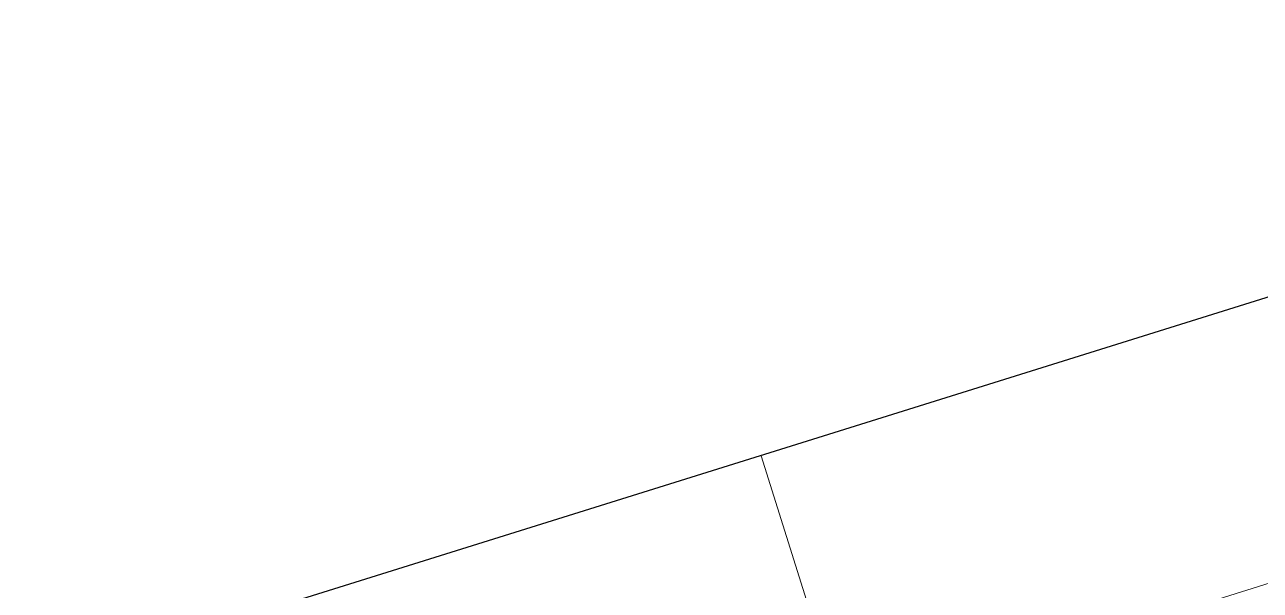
# Model space of a CAD drawing. Header units: metres. Extents: x 535494 to 535891, y 1837335 to 1837611.
# Drawn here: x 535713.565 to 535716.945, y 1837507.002 to 1837508.55 of the extents above; entities that cross this region are included whole.
import ezdxf

# ---------------------------------------------------------------- set-up
doc = ezdxf.new("R2010")
doc.units = ezdxf.units.M
doc.header["$MEASUREMENT"] = 0
for name, color, linetype, lineweight in [('Level 38', 1, 'Continuous', 0), ('Level 42', 1, 'Continuous', 0), ('Level 5', 1, 'Continuous', 0)]:
    doc.layers.add(name, color=color, linetype=linetype, lineweight=lineweight)

msp = doc.modelspace()

# ---------------------------------------------------------------- linework, layer by layer
at = {"layer": 'Level 38', "color": 7, "linetype": 'Continuous', "lineweight": 0}
msp.add_line((535723.62, 1837481.66), (535715.58, 1837507.37), dxfattribs=at)
msp.add_line((535723.62, 1837481.66), (535715.58, 1837507.37), dxfattribs=at)
at = {"layer": 'Level 42', "color": 7, "linetype": 'Continuous', "lineweight": 0}
for p, q in [((535711.8, 1837506.19), (535719.35, 1837508.55)), ((535711.8, 1837506.19), (535719.35, 1837508.55)), ((535712.74, 1837505.7), (535718.85, 1837507.61)), ((535712.74, 1837505.7), (535718.85, 1837507.61))]:
    msp.add_line(p, q, dxfattribs=at)
at = {"layer": 'Level 5', "color": 7, "linetype": 'Continuous', "lineweight": 30, "flags": 128}
msp.add_lwpolyline([(535719.35, 1837508.55), (535711.8, 1837506.19), (535712.74, 1837499.82)], dxfattribs=at)

doc.saveas('drawing.dxf')
